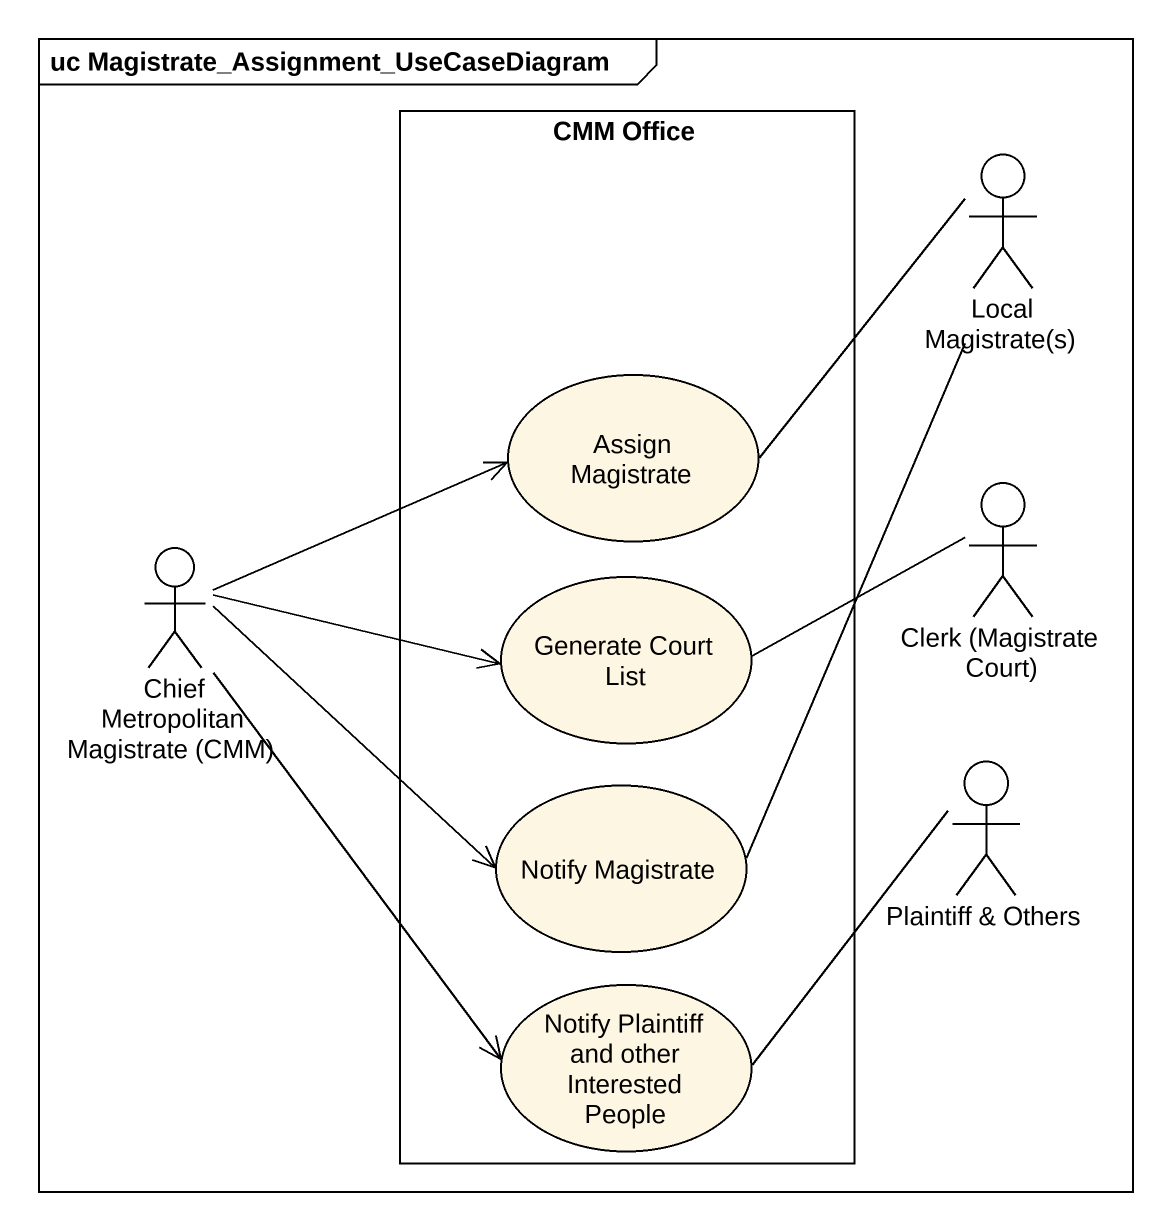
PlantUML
@startuml
mainframe uc Magistrate_Assignment_UseCaseDiagram
rectangle "CMM Office" as CMM_Office {
  usecase "Assign Magistrate" as Assign_Magistrate
  usecase "Generate Court List" as Generate_Court_List
  usecase "Notify Magistrate" as Notify_Magistrate
  usecase "Notify Plaintiff and other Interested People" as Notify_Plaintiff_and_other
}
actor "Local Magistrate(s)" as Local_Magistrate_s
actor "Chief Metropolitan Magistrate (CMM)" as Chief_Metropolitan
actor "Clerk (Magistrate Court)" as Clerk_Magistrate_Court
actor "Plaintiff & Others" as Plaintiff_Others
Local_Magistrate_s -left- Assign_Magistrate
Local_Magistrate_s -- Notify_Magistrate
Chief_Metropolitan -right-> Assign_Magistrate
Chief_Metropolitan -right-> Generate_Court_List
Chief_Metropolitan -right-> Notify_Magistrate
Chief_Metropolitan --> Notify_Plaintiff_and_other
Clerk_Magistrate_Court -left- Generate_Court_List
Plaintiff_Others -left- Notify_Plaintiff_and_other
@enduml
